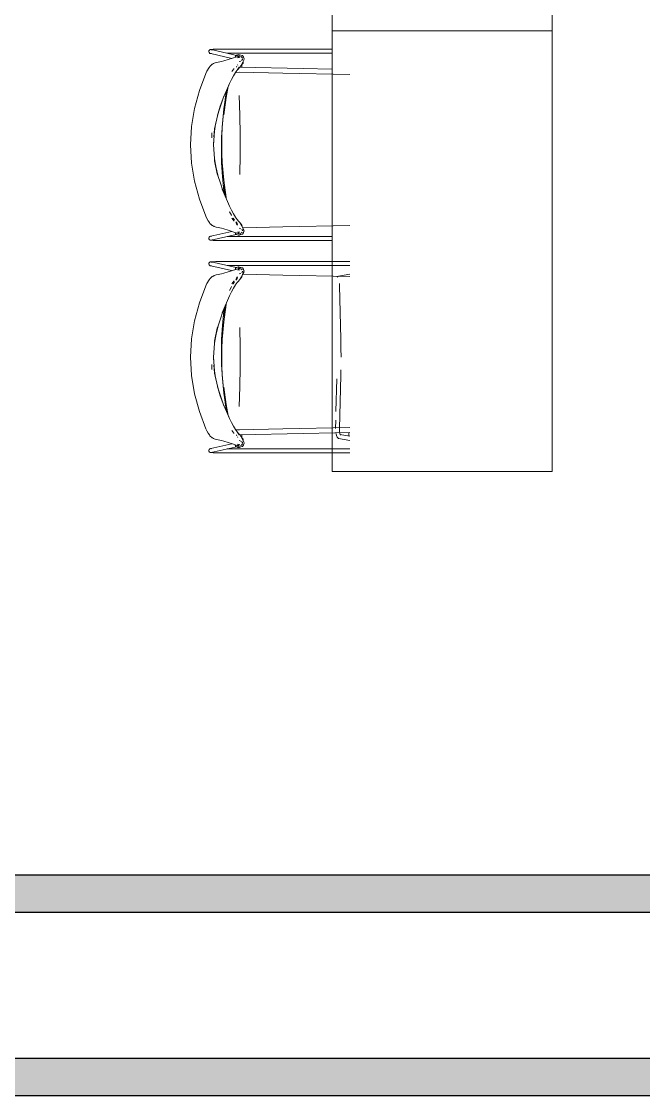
# Model space of a CAD drawing. Header units: millimetres. Extents: x 155927 to 317870, y -36033 to 97293.
# Drawn here: x 205620 to 207315, y 15108 to 18033 of the extents above; entities that cross this region are included whole.
import ezdxf

# ---------------------------------------------------------------- set-up
doc = ezdxf.new("R2010")
doc.units = ezdxf.units.MM
doc.header["$MEASUREMENT"] = 0
for name, color, linetype, lineweight in [('A-WALL-PATT', 7, 'CONTINUOUS', 9), ('G-IMPT', 8, 'CONTINUOUS', 9), ('I-FURN', 8, 'CONTINUOUS', 9), ('I-WALL', 7, 'CONTINUOUS', 9)]:
    doc.layers.add(name, color=color, linetype=linetype, lineweight=lineweight)

msp = doc.modelspace()

# ---------------------------------------------------------------- hatches: boundary and pattern name
at = {"layer": 'A-WALL-PATT'}
for points in [[(210618.8, 15606.6), (210618.8, 15707.6), (202204.8, 15707.6), (202204.8, 15606.6), (210604.5, 15606.6)], [(210618.8, 15107.6), (210618.8, 15208.6), (202103.8, 15208.6), (202103.8, 15107.6), (210604.5, 15107.6)]]:
    msp.add_hatch(color=256, dxfattribs=at).paths.add_polyline_path(points, flags=0)

# ---------------------------------------------------------------- linework, layer by layer
at = {"layer": 'G-IMPT'}
for p, q in [((206130.6, 17950.3), (206131, 17953)), ((206130.6, 17950.3), (206131.4, 17948.2)), ((206132.5, 17955.1), (206131, 17953)), ((206131.7, 17947.9), (206131.4, 17948.2)), ((206131.7, 17947.9), (206133.5, 17946)), ((206134.8, 17956.3), (206132.5, 17955.1)), ((206133.5, 17946), (206133.2, 17946.3)), ((206136, 17945.2), (206133.5, 17946)), ((206137.3, 17956.7), (206134.8, 17956.3)), ((206138.3, 17946), (206135.7, 17945.5)), ((206138, 17945.8), (206135.7, 17945.5)), ((206136, 17945.2), (206193.5, 17932.4)), ((206142.5, 17957), (206137.3, 17956.7)), ((206210.5, 17939.7), (206137.5, 17956.1)), ((206137.5, 17956.1), (206139.7, 17955.1)), ((206139.5, 17955.3), (206139.7, 17955.1)), ((206149.7, 17957.1), (206142.5, 17957)), ((206149.7, 17957.1), (206156, 17957.2)), ((206466.5, 17957.2), (206156, 17957.2)), ((206466.5, 17946.3), (206181, 17946.3)), ((206195.7, 17933.1), (206183.2, 17929.2)), ((206207.5, 17936.9), (206195.7, 17933.1)), ((206202.4, 17936.3), (206203.6, 17938.7)), ((206202.4, 17936.2), (206203.6, 17938.7)), ((206203.5, 17938.5), (206202.4, 17936.2)), ((206202.4, 17936.3), (206202.4, 17936.2)), ((206203.5, 17938.5), (206203.6, 17938.7)), ((206205.5, 17940.6), (206203.6, 17938.7)), ((206205.5, 17940.6), (206205.7, 17940.8)), ((206208.6, 17942.2), (206205.7, 17940.8)), ((206214.9, 17938.7), (206206.8, 17936.7)), ((206212.6, 17938.5), (206206.8, 17936.7)), ((206207.5, 17936.9), (206214.9, 17938.7)), ((206208.9, 17942.3), (206208.6, 17942.2)), ((206208.9, 17942.3), (206210.6, 17942.6)), ((206209, 17934.7), (206209.8, 17936.2)), ((206214.9, 17935.5), (206209.4, 17934)), ((206211.5, 17938), (206210.1, 17936.5)), ((206210.4, 17937.8), (206213.5, 17939.3)), ((206210.4, 17937.8), (206212.6, 17938.5)), ((206214.7, 17942.3), (206210.6, 17942.6)), ((206211.5, 17938), (206213.5, 17939.3)), ((206213.9, 17938.9), (206212, 17939.3)), ((206212.5, 17934.3), (206213.6, 17935.3)), ((206212.5, 17934.3), (206213.1, 17935)), ((206214.9, 17935.5), (206212.8, 17934.6)), ((206213.6, 17935.3), (206212.8, 17934.6)), ((206213.9, 17938.9), (206214.3, 17938.8)), ((206213.9, 17938.9), (206214.3, 17938.8)), ((206213.9, 17938.9), (206214.2, 17938.8)), ((206214.7, 17942.3), (206217.9, 17941.3)), ((206217.5, 17937.7), (206219.1, 17936.9)), ((206222.1, 17940), (206217.9, 17941.3)), ((206217.9, 17937.4), (206219.1, 17936.9)), ((206221.9, 17934), (206219.7, 17936.6)), ((206220.9, 17935), (206222.1, 17933.4)), ((206220.9, 17935), (206221.3, 17934.5)), ((206222.1, 17933.4), (206221.3, 17934.5)), ((206222.1, 17940), (206225.2, 17936.7)), ((206225.2, 17936.7), (206225.7, 17935.4)), ((206225.7, 17935.4), (206226.9, 17931.2)), ((206125.5, 17897.7), (206128.6, 17903.3)), ((206128.8, 17903.6), (206128.6, 17903.3)), ((206128.8, 17903.6), (206132.2, 17908.5)), ((206132.2, 17908.5), (206133.9, 17910.6)), ((206135.8, 17912.4), (206133.9, 17910.6)), ((206138.2, 17914.7), (206135.8, 17912.4)), ((206140.2, 17916.2), (206138.2, 17914.7)), ((206140.2, 17916.2), (206140.6, 17916.4)), ((206140.6, 17916.4), (206143.2, 17918)), ((206145.4, 17919.2), (206143.2, 17918)), ((206145.4, 17919.2), (206150.4, 17921)), ((206156.4, 17922.1), (206150.4, 17921)), ((206156.4, 17922.1), (206165.6, 17923.7)), ((206165.6, 17923.7), (206171.3, 17925.4)), ((206183.2, 17929.2), (206171.3, 17925.4)), ((206198.5, 17904), (206193.3, 17896.7)), ((206198.9, 17904.5), (206198.5, 17904)), ((206205.9, 17908.4), (206206.3, 17908.9)), ((206207.3, 17910.5), (206206.3, 17908.9)), ((206213.3, 17908.2), (206207.7, 17899.9)), ((206211.3, 17904.1), (206207.7, 17899.9)), ((206213.3, 17908.2), (206208.2, 17900.4)), ((206209, 17913.7), (206209.6, 17915.1)), ((206211.3, 17904.1), (206214.2, 17907.3)), ((206218.2, 17925.1), (206213.5, 17923.8)), ((206218.5, 17912.8), (206214.2, 17907.3)), ((206214.5, 17908.3), (206387.5, 17904.5)), ((206220.4, 17915.9), (206218.5, 17912.8)), ((206221.8, 17928.3), (206220.2, 17926.5)), ((206220.2, 17915.5), (206220.5, 17909.2)), ((206220.2, 17915.5), (206220.6, 17908.2)), ((206220.4, 17915.9), (206222.6, 17920.7)), ((206220.9, 17908.2), (206220.6, 17916.2)), ((206226, 17927.1), (206221.6, 17918.7)), ((206222.6, 17920.7), (206221.6, 17918.7)), ((206221.8, 17928.3), (206222.1, 17928.9)), ((206222.1, 17928.9), (206222.5, 17930.9)), ((206222.6, 17931.5), (206222.5, 17930.9)), ((206226, 17927.1), (206226.9, 17931.2)), ((206466.5, 17902.8), (206387.5, 17904.5)), ((206105, 17844.5), (206122.6, 17891.4)), ((206122.6, 17891.4), (206125.5, 17897.7)), ((206192.5, 17874.4), (206187.2, 17863.8)), ((206192.5, 17874.4), (206197.9, 17884.8)), ((206197.9, 17884.8), (206203.3, 17893.8)), ((206202.7, 17893.6), (206205.6, 17894.2)), ((206208.2, 17900.4), (206202.8, 17893)), ((206202.8, 17893), (206203.3, 17893.8)), ((206205.6, 17894.2), (206214, 17894.7)), ((206214, 17894.7), (206332.8, 17892)), ((206514.9, 17888.3), (206332.8, 17892)), ((206092, 17796.1), (206105, 17844.5)), ((206169.9, 17823.8), (206187.1, 17863.8)), ((206177.7, 17833.7), (206180.7, 17848.8)), ((206177.9, 17825.5), (206183.6, 17855.7)), ((206183.6, 17855.7), (206177.9, 17825.6)), ((206183.1, 17854.4), (206187.1, 17863.8)), ((206183.1, 17854.4), (206187.2, 17863.8)), ((206169.9, 17823.8), (206155.8, 17782.7)), ((206169.9, 17823.8), (206161.9, 17802.3)), ((206170, 17823.8), (206161.9, 17802.3)), ((206172.1, 17829.6), (206169.9, 17823.8)), ((206172.1, 17829.6), (206170, 17823.8)), ((206171.3, 17792.7), (206177.6, 17840)), ((206171.4, 17778.3), (206177.9, 17825.6)), ((206177.9, 17825.5), (206171.4, 17778.3)), ((206177.7, 17833.7), (206171.8, 17794.5)), ((206177.6, 17840), (206178.2, 17843.2)), ((206213.5, 17830.9), (206215.6, 17777.7)), ((206092, 17796.1), (206083.9, 17746.7)), ((206155.8, 17782.7), (206161.9, 17802.3)), ((206161.9, 17802.3), (206156, 17782.6)), ((206167.4, 17744.9), (206171.3, 17792.7)), ((206171.8, 17794.5), (206167.7, 17754.8)), ((206146.5, 17740.1), (206155.8, 17782.7)), ((206155.8, 17782.7), (206154.4, 17777.4)), ((206154.4, 17777.4), (206156, 17782.6)), ((206216.6, 17723.8), (206215.6, 17777.7)), ((206081.3, 17696.8), (206083.9, 17746.7)), ((206139.3, 17729.9), (206138.6, 17716.3)), ((206138.8, 17719.7), (206139.3, 17729.9)), ((206143.5, 17696.8), (206145.8, 17733.7)), ((206146.5, 17740.1), (206144.2, 17718.5)), ((206144.2, 17718.5), (206145.3, 17728.8)), ((206146.5, 17740.1), (206145.3, 17728.8)), ((206146.9, 17739.8), (206145.3, 17728.8)), ((206145.8, 17733.7), (206145.3, 17728.8)), ((206149, 17753.9), (206146.9, 17739.8)), ((206149, 17753.9), (206147.7, 17746.8)), ((206167.7, 17754.8), (206165.6, 17717.7)), ((206167.4, 17744.9), (206166.5, 17720.9)), ((206143.5, 17696.8), (206143.7, 17704.2)), ((206143.6, 17696.8), (206143.7, 17704.2)), ((206165.3, 17701.4), (206164.9, 17682.5)), ((206165.6, 17717.7), (206165.3, 17701.4)), ((206166.5, 17720.9), (206166.1, 17696.8)), ((206216.6, 17723.8), (206216.6, 17669.7)), ((206081.3, 17696.8), (206083.9, 17646.9)), ((206146, 17659.8), (206143.6, 17696.8)), ((206165.3, 17663.7), (206164.9, 17682.5)), ((206166.1, 17696.8), (206166.5, 17672.7)), ((206167.4, 17648.6), (206166.5, 17672.7)), ((206215.6, 17615.8), (206216.6, 17669.7)), ((206092, 17597.5), (206083.9, 17646.9)), ((206145.8, 17659.8), (206146.9, 17653.4)), ((206145.8, 17659.8), (206146.2, 17656.3)), ((206146, 17659.8), (206146.4, 17654.5)), ((206155.8, 17610.9), (206146.5, 17653.4)), ((206153.9, 17617.9), (206146.5, 17653.4)), ((206146.9, 17653.4), (206153.9, 17617.9)), ((206165.3, 17663.7), (206165.6, 17647.4)), ((206167.7, 17610.3), (206165.6, 17647.4)), ((206171.3, 17600.8), (206167.4, 17648.6)), ((206155.8, 17610.9), (206153.9, 17617.9)), ((206153.9, 17617.9), (206156.2, 17611)), ((206161.4, 17594.8), (206156.2, 17611)), ((206167.7, 17610.3), (206171.8, 17570.6)), ((206105, 17549), (206092, 17597.5)), ((206161.4, 17594.8), (206169.9, 17569.7)), ((206171.3, 17600.8), (206177.6, 17553.5)), ((206175.5, 17557.1), (206171.4, 17586.8)), ((206175.5, 17557.1), (206171.4, 17586.8)), ((206169.9, 17569.7), (206167.3, 17576.1)), ((206187.2, 17529.7), (206167.3, 17576.1)), ((206173, 17563), (206171.8, 17570.6)), ((206177.6, 17553.5), (206178.1, 17550.9)), ((206105, 17549), (206122.5, 17502.3)), ((206187.2, 17529.7), (206192.5, 17519.1)), ((206122.5, 17502.3), (206125.5, 17495.8)), ((206128.6, 17490.2), (206125.5, 17495.8)), ((206192.7, 17504.3), (206187.2, 17514.7)), ((206187.2, 17514.7), (206192.2, 17505.3)), ((206192.7, 17504.3), (206192.2, 17505.3)), ((206192.5, 17519.1), (206197.9, 17508.7)), ((206193.3, 17496.9), (206198.5, 17489.6)), ((206200.7, 17491.6), (206196.8, 17497.5)), ((206196.8, 17497.5), (206198, 17495.5)), ((206203.3, 17499.7), (206197.9, 17508.7)), ((206200.7, 17491.6), (206198, 17495.5)), ((206208.2, 17493.2), (206202.8, 17500.5)), ((206203.3, 17499.7), (206202.8, 17500.5)), ((206208.2, 17493.2), (206211.3, 17489.4)), ((206128.6, 17490.2), (206128.8, 17489.9)), ((206132.2, 17485), (206128.8, 17489.9)), ((206132.2, 17485), (206133.9, 17482.9)), ((206135.8, 17481.1), (206133.9, 17482.9)), ((206135.8, 17481.1), (206136.3, 17480.6)), ((206138.2, 17478.9), (206136.3, 17480.6)), ((206140.2, 17477.3), (206138.2, 17478.9)), ((206144.4, 17474.9), (206140.2, 17477.3)), ((206140.2, 17477.3), (206140.6, 17477.1)), ((206140.2, 17477.3), (206145.4, 17474.4)), ((206140.6, 17477.1), (206143.2, 17475.6)), ((206143.2, 17475.6), (206145.4, 17474.4)), ((206144.4, 17474.9), (206145.4, 17474.4)), ((206150.4, 17472.6), (206145.4, 17474.4)), ((206156.4, 17471.5), (206150.4, 17472.6)), ((206165.6, 17469.9), (206156.4, 17471.5)), ((206165.6, 17469.9), (206171.3, 17468.2)), ((206171.3, 17468.2), (206183.2, 17464.3)), ((206183.2, 17464.3), (206204.4, 17457.6)), ((206198.9, 17489.1), (206198.5, 17489.6)), ((206204.3, 17486.8), (206204, 17487.3)), ((206206, 17484.3), (206204, 17487.3)), ((206204.3, 17486.8), (206206, 17484.3)), ((206207.5, 17480.1), (206205.4, 17482.5)), ((206207.6, 17482.4), (206205.9, 17485.2)), ((206206.3, 17484.6), (206205.9, 17485.2)), ((206207.6, 17482.4), (206206.3, 17484.6)), ((206207.6, 17482.4), (206207.3, 17483)), ((206209.3, 17479.2), (206207.3, 17483)), ((206207.6, 17482.4), (206209.3, 17479.2)), ((206208.4, 17478.9), (206209, 17477.8)), ((206214.2, 17486.2), (206211.3, 17489.4)), ((206218.3, 17468.4), (206213.5, 17469.7)), ((206218.5, 17480.8), (206214.2, 17486.2)), ((206218.7, 17479.5), (206216.4, 17483.1)), ((206216.4, 17483.1), (206219.5, 17477.8)), ((206220.4, 17477.7), (206218.5, 17480.8)), ((206218.7, 17479.5), (206221.2, 17474.9)), ((206219.7, 17477.5), (206221.2, 17474.9)), ((206221.8, 17465.2), (206220.3, 17466.8)), ((206220.4, 17477.7), (206222.9, 17471.6)), ((206221.8, 17465.2), (206222.3, 17464.2)), ((206222.5, 17462.7), (206222.3, 17464.2)), ((206225.9, 17465.6), (206222.9, 17471.6)), ((206223.4, 17470.6), (206332.8, 17473.1)), ((206226.9, 17462.3), (206225.6, 17466)), ((206226.4, 17461), (206225.6, 17466)), ((206226.4, 17461), (206225.9, 17465.6)), ((206332.8, 17473.1), (206514.6, 17476.8)), ((206131.4, 17445.3), (206130.6, 17443.2)), ((206131, 17440.5), (206130.6, 17443.2)), ((206132.5, 17438.4), (206131, 17440.5)), ((206131.4, 17445.3), (206133.2, 17447.2)), ((206134.8, 17437.2), (206132.5, 17438.4)), ((206133.5, 17447.5), (206133.2, 17447.2)), ((206136, 17448.3), (206133.5, 17447.5)), ((206134.8, 17437.2), (206137.3, 17436.8)), ((206138.3, 17447.6), (206135.7, 17448)), ((206138, 17447.7), (206135.7, 17448)), ((206193.3, 17461.2), (206136, 17448.3)), ((206137.3, 17436.8), (206142.5, 17436.6)), ((206137.6, 17437.4), (206205.7, 17452.8)), ((206137.6, 17437.4), (206139.7, 17438.5)), ((206139.7, 17438.5), (206139.5, 17438.3)), ((206142.5, 17436.6), (206149.7, 17436.4)), ((206156, 17436.4), (206149.7, 17436.4)), ((206466.5, 17436.4), (206156, 17436.4)), ((206181, 17447.2), (206466.5, 17447.2)), ((206202.4, 17457.3), (206202.4, 17457.4)), ((206202.4, 17457.3), (206203.5, 17455)), ((206203.5, 17455), (206203.6, 17454.8)), ((206205.7, 17452.7), (206203.6, 17454.8)), ((206203.9, 17454.6), (206205.5, 17452.9)), ((206203.9, 17454.6), (206205.7, 17452.7)), ((206212.6, 17455), (206204.4, 17457.6)), ((206208.9, 17451.3), (206205.5, 17452.9)), ((206205.5, 17452.9), (206208.6, 17451.3)), ((206205.5, 17452.9), (206205.7, 17452.7)), ((206208.9, 17451.3), (206205.7, 17452.7)), ((206214.9, 17454.8), (206206.8, 17456.9)), ((206206.8, 17456.9), (206208.1, 17456.6)), ((206214.9, 17454.8), (206208.1, 17456.6)), ((206208.9, 17451.3), (206208.6, 17451.3)), ((206208.9, 17451.3), (206210.6, 17451)), ((206214.8, 17458), (206209.4, 17459.6)), ((206211.5, 17455.5), (206209.8, 17457.4)), ((206213.5, 17454.2), (206210.4, 17455.7)), ((206218.2, 17453.4), (206210.4, 17455.7)), ((206211.9, 17451.1), (206210.6, 17451)), ((206213.5, 17454.2), (206211.5, 17455.5)), ((206214.7, 17451.2), (206211.9, 17451.1)), ((206212, 17454.2), (206213.9, 17454.6)), ((206213.6, 17458.2), (206212.1, 17459.7)), ((206212.1, 17459.7), (206213, 17458.6)), ((206213.6, 17458.2), (206212.4, 17459.2)), ((206214.8, 17458), (206212.4, 17459.2)), ((206218.2, 17453.4), (206212.6, 17455)), ((206217.9, 17452.2), (206214.7, 17451.2)), ((206219.1, 17456.6), (206217.5, 17455.8)), ((206217.9, 17456.1), (206219.1, 17456.6)), ((206217.9, 17452.2), (206222.1, 17453.6)), ((206221.7, 17459.2), (206219.7, 17456.9)), ((206225.2, 17456.8), (206222.1, 17453.6)), ((206225.7, 17458.1), (206225.2, 17456.8)), ((206226.9, 17462.3), (206225.7, 17458.1)), ((206132.5, 17376.8), (206131, 17374.7)), ((206134.8, 17378), (206132.5, 17376.8)), ((206134.8, 17378), (206137.3, 17378.4)), ((206137.3, 17378.4), (206142.5, 17378.6)), ((206137.6, 17377.8), (206205.7, 17362.4)), ((206137.6, 17377.8), (206139.7, 17376.7)), ((206139.7, 17376.7), (206139.5, 17376.9)), ((206142.5, 17378.6), (206149.7, 17378.8)), ((206156, 17378.8), (206149.7, 17378.8)), ((206514.6, 17378.8), (206156, 17378.8)), ((206131, 17374.7), (206130.6, 17372)), ((206131.4, 17369.9), (206130.6, 17372)), ((206131.4, 17369.9), (206133.2, 17368)), ((206133.5, 17367.7), (206133.2, 17368)), ((206136, 17366.9), (206133.5, 17367.7)), ((206138.3, 17367.6), (206135.7, 17367.2)), ((206138, 17367.5), (206135.7, 17367.2)), ((206192.2, 17354.3), (206136, 17366.9)), ((206165.6, 17345.3), (206171.3, 17347)), ((206171.3, 17347), (206183.2, 17350.9)), ((206181, 17368), (206514.6, 17368)), ((206183.2, 17350.9), (206204.4, 17357.6)), ((206202.4, 17357.9), (206203.5, 17360.2)), ((206202.4, 17357.9), (206202.4, 17357.8)), ((206203.5, 17360.2), (206203.6, 17360.4)), ((206205.7, 17362.5), (206203.6, 17360.4)), ((206203.9, 17360.6), (206205.7, 17362.5)), ((206203.9, 17360.6), (206205.5, 17362.3)), ((206212.6, 17360.2), (206204.4, 17357.6)), ((206208.9, 17363.9), (206205.5, 17362.3)), ((206205.5, 17362.3), (206208.6, 17363.9)), ((206205.5, 17362.3), (206205.7, 17362.5)), ((206208.9, 17363.9), (206205.7, 17362.5)), ((206214.9, 17360.4), (206206.8, 17358.3)), ((206206.8, 17358.3), (206208.1, 17358.6)), ((206214.9, 17360.4), (206208.1, 17358.6)), ((206208.9, 17363.9), (206208.6, 17363.9)), ((206208.9, 17363.9), (206210.6, 17364.2)), ((206214.8, 17357.2), (206209.4, 17355.6)), ((206211.5, 17359.7), (206209.8, 17357.8)), ((206218.2, 17361.8), (206210.4, 17359.5)), ((206213.5, 17361), (206210.4, 17359.5)), ((206211.9, 17364.1), (206210.6, 17364.2)), ((206213.5, 17361), (206211.5, 17359.7)), ((206214.7, 17364), (206211.9, 17364.1)), ((206212, 17361), (206213.9, 17360.6)), ((206213.6, 17357), (206212.1, 17355.5)), ((206212.1, 17355.5), (206213, 17356.6)), ((206214.8, 17357.2), (206212.4, 17356)), ((206213.6, 17357), (206212.4, 17356)), ((206218.2, 17361.8), (206212.6, 17360.2)), ((206218.3, 17346.8), (206213.5, 17345.4)), ((206217.9, 17363), (206214.7, 17364)), ((206219.1, 17358.6), (206217.5, 17359.4)), ((206217.9, 17363), (206222.1, 17361.6)), ((206217.9, 17359.1), (206219.1, 17358.6)), ((206221.7, 17356), (206219.7, 17358.3)), ((206221.8, 17350), (206220.3, 17348.4)), ((206221.8, 17350), (206222.3, 17351)), ((206225.2, 17358.4), (206222.1, 17361.6)), ((206222.5, 17352.5), (206222.3, 17351)), ((206225.9, 17349.6), (206222.9, 17343.6)), ((206225.7, 17357.1), (206225.2, 17358.4)), ((206226.4, 17354.2), (206225.6, 17349.2)), ((206226.9, 17352.9), (206225.6, 17349.2)), ((206226.9, 17352.9), (206225.7, 17357.1)), ((206226.4, 17354.2), (206225.9, 17349.6)), ((206122.5, 17312.9), (206125.5, 17319.4)), ((206128.6, 17325), (206125.5, 17319.4)), ((206128.6, 17325), (206128.8, 17325.3)), ((206132.2, 17330.2), (206128.8, 17325.3)), ((206132.2, 17330.2), (206133.9, 17332.3)), ((206135.8, 17334.1), (206133.9, 17332.3)), ((206135.8, 17334.1), (206136.3, 17334.6)), ((206138.2, 17336.3), (206136.3, 17334.6)), ((206140.2, 17337.9), (206138.2, 17336.3)), ((206140.2, 17337.9), (206145.4, 17340.8)), ((206144.4, 17340.3), (206140.2, 17337.9)), ((206140.2, 17337.9), (206140.6, 17338.1)), ((206140.6, 17338.1), (206143.2, 17339.6)), ((206143.2, 17339.6), (206145.4, 17340.8)), ((206144.4, 17340.3), (206145.4, 17340.8)), ((206150.4, 17342.6), (206145.4, 17340.8)), ((206156.4, 17343.7), (206150.4, 17342.6)), ((206165.6, 17345.3), (206156.4, 17343.7)), ((206193.3, 17318.3), (206198.5, 17325.6)), ((206200.7, 17323.6), (206196.8, 17317.7)), ((206196.8, 17317.7), (206198, 17319.7)), ((206200.7, 17323.6), (206198, 17319.7)), ((206198.9, 17326.1), (206198.5, 17325.6)), ((206208.2, 17322), (206202.8, 17314.7)), ((206206, 17330.9), (206204, 17327.9)), ((206204.3, 17328.4), (206204, 17327.9)), ((206204.3, 17328.4), (206206, 17330.9)), ((206207.5, 17335.1), (206205.4, 17332.7)), ((206207.6, 17332.8), (206205.9, 17330)), ((206206.3, 17330.6), (206205.9, 17330)), ((206207.6, 17332.8), (206206.3, 17330.6)), ((206209.3, 17336), (206207.3, 17332.2)), ((206207.6, 17332.8), (206207.3, 17332.2)), ((206207.6, 17332.8), (206209.3, 17336)), ((206208.2, 17322), (206211.3, 17325.8)), ((206208.4, 17336.3), (206209.1, 17337.5)), ((206214.2, 17329), (206211.3, 17325.8)), ((206218.5, 17334.4), (206214.2, 17329)), ((206216.4, 17332.1), (206221.2, 17340.3)), ((206218.7, 17335.7), (206216.4, 17332.1)), ((206220.4, 17337.5), (206218.5, 17334.4)), ((206218.7, 17335.7), (206221.2, 17340.3)), ((206220.4, 17337.5), (206222.9, 17343.6)), ((206223.4, 17344.6), (206332.8, 17342.1)), ((206332.8, 17342.1), (206514.6, 17338.4)), ((206480.2, 17336.1), (206482.3, 17338)), ((206482.3, 17338), (206484.4, 17339.5)), ((206514.6, 17344.8), (206484.4, 17339.5)), ((206487.1, 17312.7), (206487.2, 17319.1)), ((206105, 17266.2), (206122.5, 17312.9)), ((206192.7, 17310.9), (206187.2, 17300.5)), ((206187.2, 17300.5), (206192.2, 17309.9)), ((206187.2, 17285.5), (206192.5, 17296.1)), ((206192.7, 17310.9), (206192.2, 17309.9)), ((206192.5, 17296.1), (206197.9, 17306.5)), ((206203.3, 17315.5), (206197.9, 17306.5)), ((206203.3, 17315.5), (206202.8, 17314.7)), ((206487.1, 17312.7), (206490.3, 17168.4)), ((206105, 17266.2), (206092, 17217.7)), ((206187.2, 17285.5), (206167.3, 17239.1)), ((206171.3, 17214.4), (206177.6, 17261.7)), ((206177.6, 17261.7), (206178.1, 17264.3)), ((206161.4, 17220.4), (206169.9, 17245.5)), ((206169.9, 17245.5), (206167.3, 17239.1)), ((206167.7, 17204.9), (206171.8, 17244.6)), ((206175.5, 17258.1), (206171.4, 17228.4)), ((206175.5, 17258.1), (206171.4, 17228.4)), ((206173, 17252.2), (206171.8, 17244.6)), ((206092, 17217.7), (206083.9, 17168.3)), ((206155.8, 17204.3), (206146.5, 17161.8)), ((206155.8, 17204.3), (206153.9, 17197.3)), ((206153.9, 17197.3), (206156.2, 17204.2)), ((206161.4, 17220.4), (206156.2, 17204.2)), ((206167.7, 17204.9), (206165.6, 17167.8)), ((206171.3, 17214.4), (206167.4, 17166.6)), ((206153.9, 17197.3), (206146.5, 17161.8)), ((206146.9, 17161.8), (206153.9, 17197.3)), ((206215.6, 17199.4), (206216.6, 17145.5)), ((206081.3, 17118.4), (206083.9, 17168.3)), ((206146, 17155.4), (206143.6, 17118.4)), ((206145.8, 17155.4), (206146.9, 17161.8)), ((206145.8, 17155.4), (206146.2, 17158.9)), ((206146, 17155.4), (206146.4, 17160.7)), ((206165.3, 17151.5), (206164.9, 17132.7)), ((206165.3, 17151.5), (206165.6, 17167.8)), ((206166.1, 17118.4), (206166.5, 17142.5)), ((206167.4, 17166.6), (206166.5, 17142.5)), ((206216.6, 17091.4), (206216.6, 17145.5)), ((206490.3, 17168.4), (206490.7, 17143.5)), ((206490.7, 17143.5), (206490.9, 17118.4)), ((206081.3, 17118.4), (206083.9, 17068.5)), ((206143.5, 17118.4), (206145.8, 17081.5)), ((206143.5, 17118.4), (206143.7, 17111)), ((206143.6, 17118.4), (206143.7, 17111)), ((206165.3, 17113.8), (206164.9, 17132.7)), ((206165.6, 17097.5), (206165.3, 17113.8)), ((206166.5, 17094.3), (206166.1, 17118.4)), ((206139.3, 17085.3), (206138.6, 17098.9)), ((206138.8, 17095.5), (206139.3, 17085.3)), ((206146.5, 17075), (206144.2, 17096.7)), ((206144.2, 17096.7), (206145.3, 17086.4)), ((206145.8, 17081.5), (206145.3, 17086.4)), ((206146.5, 17075), (206145.3, 17086.4)), ((206146.9, 17075.4), (206145.3, 17086.4)), ((206167.7, 17060.4), (206165.6, 17097.5)), ((206167.4, 17070.3), (206166.5, 17094.3)), ((206216.6, 17091.4), (206215.6, 17037.5)), ((206490.4, 17068.5), (206490.6, 17084.3)), ((206092, 17019.1), (206083.9, 17068.5)), ((206146.5, 17075), (206155.8, 17032.5)), ((206149, 17061.3), (206146.9, 17075.4)), ((206149, 17061.3), (206147.7, 17068.4)), ((206167.4, 17070.3), (206171.3, 17022.5)), ((206171.8, 17020.7), (206167.7, 17060.4)), ((206477.2, 16971), (206479.3, 17059.9)), ((206486.9, 16924.4), (206490.3, 17068.3)), ((206487.1, 16924.2), (206490.3, 17068.3)), ((206155.8, 17032.5), (206154.4, 17037.8)), ((206154.4, 17037.8), (206156, 17032.6)), ((206169.9, 16991.4), (206155.8, 17032.5)), ((206155.8, 17032.5), (206161.9, 17012.9)), ((206161.9, 17012.9), (206156, 17032.6)), ((206177.9, 16989.7), (206171.4, 17036.9)), ((206171.4, 17036.9), (206177.9, 16989.6)), ((206213.5, 16984.3), (206215.6, 17037.5)), ((206092, 17019.1), (206105, 16970.7)), ((206169.9, 16991.4), (206161.9, 17012.9)), ((206170, 16991.4), (206161.9, 17012.9)), ((206171.3, 17022.5), (206177.6, 16975.2)), ((206177.7, 16981.5), (206171.8, 17020.7)), ((206105, 16970.7), (206122.6, 16923.8)), ((206172.1, 16985.6), (206169.9, 16991.4)), ((206169.9, 16991.4), (206187.1, 16951.4)), ((206172.1, 16985.6), (206170, 16991.4)), ((206177.6, 16975.2), (206178.2, 16972)), ((206177.7, 16981.5), (206180.7, 16966.4)), ((206177.9, 16989.7), (206183.6, 16959.5)), ((206183.6, 16959.5), (206177.9, 16989.6)), ((206183.1, 16960.8), (206187.1, 16951.4)), ((206183.1, 16960.8), (206187.2, 16951.4)), ((206192.5, 16940.8), (206187.2, 16951.4)), ((206192.5, 16940.8), (206197.9, 16930.4)), ((206476.2, 16924.5), (206476.7, 16946.7)), ((206122.6, 16923.8), (206125.5, 16917.5)), ((206125.5, 16917.5), (206128.6, 16911.9)), ((206128.8, 16911.6), (206128.6, 16911.9)), ((206128.8, 16911.6), (206132.2, 16906.7)), ((206198.5, 16911.2), (206193.3, 16918.5)), ((206197.9, 16930.4), (206203.3, 16921.4)), ((206198.9, 16910.7), (206198.5, 16911.2)), ((206202.7, 16921.6), (206205.6, 16921)), ((206208.2, 16914.8), (206202.8, 16922.2)), ((206202.8, 16922.2), (206203.3, 16921.4)), ((206205.6, 16921), (206214, 16920.5)), ((206213.3, 16907), (206207.7, 16915.3)), ((206211.3, 16911.1), (206207.7, 16915.3)), ((206213.3, 16907), (206208.2, 16914.8)), ((206211.3, 16911.1), (206214.2, 16907.9)), ((206214, 16920.5), (206332.8, 16923.2)), ((206218.5, 16902.4), (206214.2, 16907.9)), ((206214.5, 16906.9), (206387.5, 16910.7)), ((206514.9, 16926.9), (206332.8, 16923.2)), ((206474, 16912.5), (206387.5, 16910.7)), ((206514.9, 16913.4), (206474, 16912.5)), ((206476.9, 16912.6), (206477.4, 16908.5)), ((206477.4, 16908.5), (206479.3, 16902.9)), ((206487.1, 16924.2), (206487.2, 16917.8)), ((206487.2, 16917.8), (206488.1, 16910.9)), ((206487.6, 16907.9), (206489.5, 16906.9)), ((206487.6, 16907.9), (206514.9, 16903.1)), ((206488.1, 16910.9), (206489.6, 16906.3)), ((206489.5, 16906.9), (206488.2, 16908.2)), ((206489.6, 16906.3), (206488.2, 16908.2)), ((206512, 16903.6), (206512, 16913.7)), ((206132.2, 16906.7), (206133.9, 16904.6)), ((206135.8, 16902.8), (206133.9, 16904.6)), ((206138.2, 16900.5), (206135.8, 16902.8)), ((206136, 16870), (206193.5, 16882.8)), ((206140.2, 16899), (206138.2, 16900.5)), ((206140.2, 16899), (206140.6, 16898.8)), ((206140.6, 16898.8), (206143.2, 16897.2)), ((206145.4, 16896), (206143.2, 16897.2)), ((206145.4, 16896), (206150.4, 16894.2)), ((206156.4, 16893.1), (206150.4, 16894.2)), ((206156.4, 16893.1), (206165.6, 16891.5)), ((206165.6, 16891.5), (206171.3, 16889.8)), ((206183.2, 16886), (206171.3, 16889.8)), ((206195.7, 16882.1), (206183.2, 16886)), ((206207.5, 16878.3), (206195.7, 16882.1)), ((206202.4, 16878.9), (206202.4, 16879)), ((206203.5, 16876.7), (206202.4, 16879)), ((206202.4, 16879), (206203.6, 16876.5)), ((206202.4, 16878.9), (206203.6, 16876.5)), ((206205.9, 16906.8), (206206.3, 16906.3)), ((206207.3, 16904.7), (206206.3, 16906.3)), ((206212.6, 16876.7), (206206.8, 16878.5)), ((206214.9, 16876.5), (206206.8, 16878.5)), ((206209, 16901.5), (206209.6, 16900.1)), ((206209, 16880.5), (206209.8, 16879)), ((206214.9, 16879.7), (206209.4, 16881.2)), ((206212.5, 16880.9), (206213.6, 16879.9)), ((206212.5, 16880.9), (206213.1, 16880.2)), ((206214.9, 16879.7), (206212.8, 16880.6)), ((206213.6, 16879.9), (206212.8, 16880.6)), ((206218.2, 16890.1), (206213.5, 16891.4)), ((206220.4, 16899.3), (206218.5, 16902.4)), ((206221.9, 16881.2), (206219.7, 16878.6)), ((206220.2, 16899.7), (206220.6, 16907)), ((206220.2, 16899.7), (206220.5, 16906)), ((206221.8, 16886.9), (206220.2, 16888.7)), ((206220.4, 16899.3), (206222.6, 16894.5)), ((206220.9, 16907), (206220.6, 16899)), ((206220.9, 16880.2), (206222.1, 16881.8)), ((206220.9, 16880.2), (206221.3, 16880.7)), ((206222.1, 16881.8), (206221.3, 16880.7)), ((206226, 16888.1), (206221.6, 16896.5)), ((206222.6, 16894.5), (206221.6, 16896.5)), ((206221.8, 16886.9), (206222.1, 16886.3)), ((206222.1, 16886.3), (206222.5, 16884.3)), ((206222.1, 16875.2), (206225.2, 16878.5)), ((206222.6, 16883.7), (206222.5, 16884.3)), ((206225.2, 16878.5), (206225.7, 16879.8)), ((206225.7, 16879.8), (206226.9, 16884)), ((206226, 16888.1), (206226.9, 16884)), ((206479.3, 16902.9), (206480.2, 16900.8)), ((206482.3, 16898.9), (206480.2, 16900.8)), ((206484.3, 16897.4), (206482.3, 16898.9)), ((206484.3, 16897.4), (206514.9, 16892)), ((206130.6, 16864.9), (206131.4, 16867)), ((206130.6, 16864.9), (206131, 16862.2)), ((206132.5, 16860.1), (206131, 16862.2)), ((206131.7, 16867.3), (206131.4, 16867)), ((206131.7, 16867.3), (206133.5, 16869.2)), ((206134.8, 16858.9), (206132.5, 16860.1)), ((206133.5, 16869.2), (206133.2, 16868.9)), ((206136, 16870), (206133.5, 16869.2)), ((206137.3, 16858.5), (206134.8, 16858.9)), ((206138.3, 16869.2), (206135.7, 16869.7)), ((206138, 16869.4), (206135.7, 16869.7)), ((206142.5, 16858.2), (206137.3, 16858.5)), ((206211, 16875.7), (206137.5, 16859.1)), ((206137.5, 16859.1), (206139.7, 16860.1)), ((206139.5, 16859.9), (206139.7, 16860.1)), ((206149.7, 16858.1), (206142.5, 16858.2)), ((206149.7, 16858.1), (206156, 16858)), ((206514.6, 16858), (206156, 16858)), ((206514.6, 16868.9), (206181, 16868.9)), ((206203.5, 16876.7), (206203.6, 16876.5)), ((206205.5, 16874.6), (206203.6, 16876.5)), ((206205.5, 16874.6), (206205.7, 16874.4)), ((206208.6, 16873), (206205.7, 16874.4)), ((206207.5, 16878.3), (206214.9, 16876.5)), ((206208.9, 16872.9), (206208.6, 16873)), ((206208.9, 16872.9), (206210.6, 16872.6)), ((206210.4, 16877.4), (206212.6, 16876.7)), ((206210.4, 16877.4), (206213.5, 16875.9)), ((206214.7, 16872.9), (206210.6, 16872.6)), ((206211.5, 16877.2), (206211, 16877.7)), ((206211.5, 16877.2), (206213.5, 16875.9)), ((206213.9, 16876.3), (206212, 16875.9)), ((206214.7, 16872.9), (206217.9, 16873.9)), ((206217.5, 16877.5), (206219.1, 16878.3)), ((206217.9, 16877.8), (206219.1, 16878.3)), ((206222.1, 16875.2), (206217.9, 16873.9))]:
    msp.add_line(p, q, dxfattribs=at)
at = {"layer": 'I-FURN'}
for p, q in [((206466.5, 19207.8), (206466.5, 18007.7)), ((207066.5, 18007.7), (207066.5, 19207.8)), ((207066.5, 18007.7), (206466.5, 18007.7)), ((206466.5, 18007.7), (206466.5, 16807.6)), ((206466.5, 18007.7), (207066.5, 18007.7)), ((207066.5, 16807.6), (207066.5, 18007.7)), ((206221.9, 17917), (206220.7, 17916.8)), ((206221.9, 17917), (206221.6, 17918.4)), ((206221.9, 17917), (206221.7, 17918.7)), ((206221.9, 17917), (206224.5, 17922)), ((206221.9, 17917), (206222.6, 17920.8)), ((206221.9, 17917), (206222.1, 17919.6)), ((206221.9, 17917), (206221.9, 17919)), ((206221.9, 17917), (206222.9, 17917.8)), ((206224.5, 17922), (206222.9, 17917.8)), ((206222.9, 17917.8), (206223.6, 17918.7)), ((206224.5, 17922), (206223.6, 17918.7)), ((206224.1, 17919.7), (206223.6, 17918.7)), ((206223.9, 17923.6), (206224.5, 17922)), ((206224.5, 17922), (206224.1, 17919.7)), ((206224.4, 17920.9), (206224.1, 17919.7)), ((206224.5, 17922), (206224.4, 17920.9)), ((206221.9, 16898.2), (206220.7, 16898.4)), ((206221.9, 16898.2), (206221.6, 16896.8)), ((206221.9, 16898.2), (206221.7, 16896.5)), ((206221.9, 16898.2), (206222.9, 16897.4)), ((206221.9, 16898.2), (206222.6, 16894.4)), ((206221.9, 16898.2), (206224.5, 16893.2)), ((206221.9, 16898.2), (206222.1, 16895.6)), ((206221.9, 16898.2), (206221.9, 16896.2)), ((206222.9, 16897.4), (206223.6, 16896.5)), ((206224.5, 16893.2), (206222.9, 16897.4)), ((206224.1, 16895.5), (206223.6, 16896.5)), ((206224.5, 16893.2), (206223.6, 16896.5)), ((206223.9, 16891.6), (206224.5, 16893.2)), ((206224.4, 16894.3), (206224.1, 16895.5)), ((206224.5, 16893.2), (206224.1, 16895.5)), ((206224.5, 16893.2), (206224.4, 16894.3)), ((206466.5, 16807.6), (207066.5, 16807.6))]:
    msp.add_line(p, q, dxfattribs=at)
at = {"layer": 'I-WALL', "lineweight": 30}
for p, q in [((210618.8, 15707.6), (202205.8, 15707.6)), ((202204.8, 15606.6), (210618.8, 15606.6)), ((210618.8, 15208.6), (202204.8, 15208.6)), ((202103.8, 15107.6), (210618.8, 15107.6))]:
    msp.add_line(p, q, dxfattribs=at)

doc.saveas('drawing.dxf')
